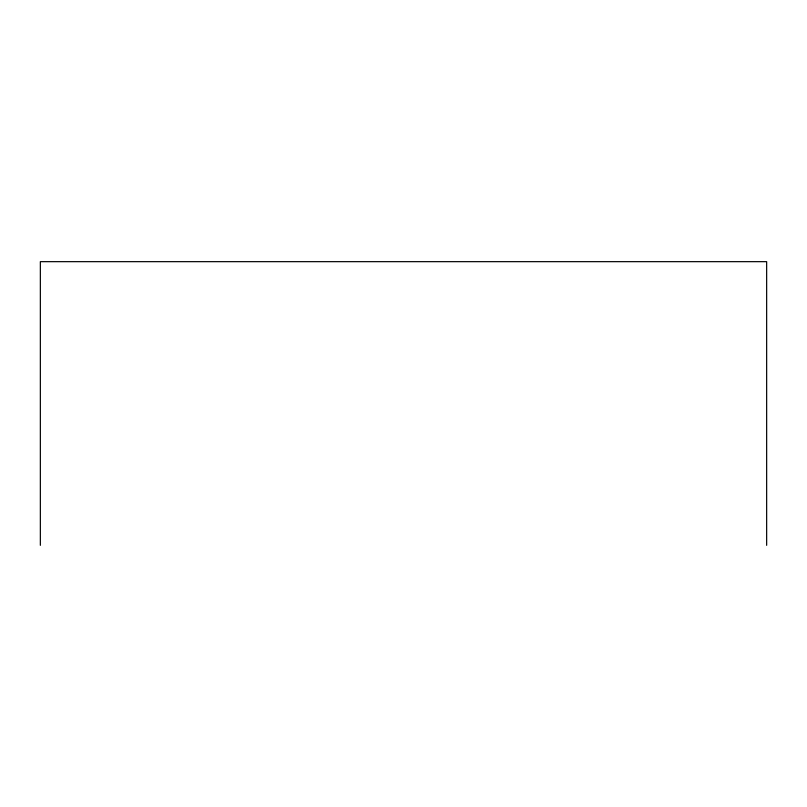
<?xml version="1.0" encoding="UTF-8"?>
<svg xmlns="http://www.w3.org/2000/svg" width="807" height="807" viewBox="0 0 807 807"><rect width="100%" height="100%" fill="white"/><g stroke="black" fill="none" stroke-linecap="round" stroke-linejoin="round"><path stroke-width="1.21" d="M766.65 545.34L766.65 261.66L40.35 261.66L40.35 545.34"/></g></svg>
